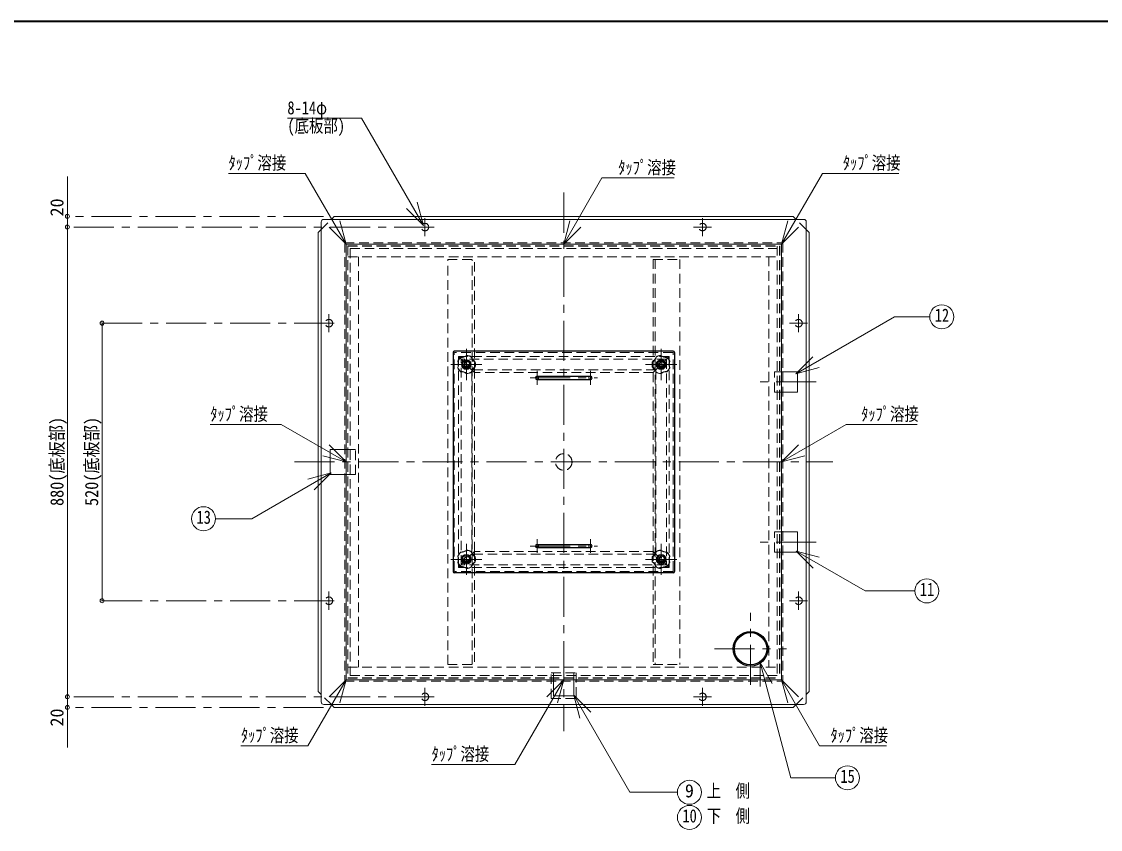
# Model space of a CAD drawing. Units: millimetres at full size, sheet at 1:15; details may follow other scales. Extents: x -3184 to 2891, y -2037 to 2178.
# Drawn here: x -1163 to 859, y 664 to 2178 of the extents above; entities that cross this region are included whole.
import ezdxf
from ezdxf.enums import TextEntityAlignment as Align

# ---------------------------------------------------------------- set-up
doc = ezdxf.new("R2010")
doc.units = ezdxf.units.MM
doc.header["$LTSCALE"] = 15
doc.header["$PDMODE"] = 32
doc.header["$PDSIZE"] = 7.5
doc.linetypes.add('CHAIN1', pattern=[8, 5, -1, 1, -1])
doc.linetypes.add('DASHED1', pattern=[1.8, 1.2, -0.6])
doc.layers.add('0-0', color=7, linetype='Continuous', lineweight=18)
doc.styles.add('ＭＳ ゴシック', font='')
doc.styles.get('ＭＳ ゴシック').set_extended_font_data('MS Gothic')

msp = doc.modelspace()

# ---------------------------------------------------------------- linework, layer by layer
at = {"layer": '0-0', "color": 1, "lineweight": 40}
msp.add_line((2890.8, 2177.87), (-3184.2, 2177.87), dxfattribs=at)
at = {"layer": '0-0'}
for p, q in [((-664.53, 1996.61), (-525.51, 1996.61)), ((-409.57, 1795.81), (-525.51, 1996.61)), ((-631.29, 1893.52), (-774.8, 1893.52)), ((-554.7, 1760.87), (-631.29, 1893.52)), ((-409.57, 1795.81), (-441.39, 1827.63)), ((-409.57, 1795.81), (-421.22, 1839.27)), ((-554.7, 1760.87), (-566.35, 1804.34)), ((-146.7, 1760.87), (-135.06, 1804.34)), ((261.3, 1760.87), (272.94, 1804.34)), ((-554.7, 1760.87), (-586.52, 1792.69)), ((-146.7, 1760.87), (-114.88, 1792.69)), ((261.3, 1760.87), (293.12, 1792.69)), ((-554.7, 1760.87), (261.3, 1760.87)), ((-554.7, 1760.87), (-554.7, 944.87)), ((261.3, 1760.87), (261.3, 944.87)), ((288.43, 1518.07), (473.36, 1624.84)), ((539.07, 1624.84), (473.36, 1624.84)), ((288.43, 1518.07), (320.25, 1549.89)), ((261.3, 1521.87), (291.3, 1521.87)), ((288.43, 1518.07), (331.9, 1529.72)), ((291.3, 1483.87), (291.3, 1521.87)), ((261.3, 1483.87), (291.3, 1483.87)), ((-675.98, 1422.89), (-809.04, 1422.89)), ((-554.7, 1352.87), (-675.98, 1422.89)), ((-554.7, 1352.87), (-586.52, 1384.69)), ((-554.7, 1376.37), (-584.7, 1376.37)), ((-584.7, 1376.37), (-584.7, 1329.37)), ((261.3, 1352.87), (293.12, 1384.69)), ((-554.7, 1352.87), (-598.17, 1364.52)), ((261.3, 1352.87), (304.76, 1364.52)), ((-582.63, 1332.16), (-626.09, 1320.51)), ((-582.63, 1332.16), (-614.45, 1300.34)), ((-554.7, 1329.37), (-584.7, 1329.37)), ((261.3, 1183.87), (291.3, 1183.87)), ((288.74, 1185.81), (332.2, 1174.17)), ((288.74, 1185.81), (417.96, 1111.21)), ((288.74, 1185.81), (320.56, 1153.99)), ((511.16, 1111.21), (417.96, 1111.21)), ((221.04, 977), (221.04, 932)), ((221.04, 977), (278.88, 761.13)), ((221.04, 977), (243.54, 938.03)), ((-554.7, 944.87), (-626.22, 820.99)), ((-554.7, 944.87), (-586.52, 913.05)), ((-554.7, 944.87), (-566.35, 901.4)), ((-554.7, 944.87), (261.3, 944.87)), ((-146.7, 944.87), (-178.52, 913.05)), ((-165.7, 944.87), (-165.7, 914.87)), ((-146.7, 944.87), (-158.35, 901.4)), ((-127.7, 944.87), (-127.7, 914.87)), ((261.3, 944.87), (272.94, 901.4)), ((261.3, 944.87), (332.82, 820.99)), ((261.3, 944.87), (293.12, 913.05)), ((-165.7, 914.87), (-127.7, 914.87)), ((-128.02, 916.15), (-116.37, 872.69)), ((-128.02, 916.15), (-96.2, 884.33)), ((-128.02, 916.15), (-22.79, 733.9)), ((-626.22, 820.99), (-751.52, 820.99)), ((332.82, 820.99), (458.12, 820.99)), ((362.36, 761.13), (278.88, 761.13)), ((66.28, 733.9), (-22.79, 733.9))]:
    msp.add_line(p, q, dxfattribs=at)
at = {"layer": '0-0', "color": 4, "lineweight": 9}
for p, q in [((-1076.7, 1792.87), (-1076.7, 1887.87)), ((-601.2, 1802.37), (-601.2, 903.37)), ((302.8, 1807.37), (-596.2, 1807.37)), ((-576.7, 1812.87), (-582.2, 1807.37)), ((-576.7, 1812.87), (283.3, 1812.87)), ((288.8, 1807.37), (283.3, 1812.87)), ((307.8, 1802.37), (307.8, 903.37)), ((-1076.7, 912.87), (-1076.7, 1792.87)), ((-601.2, 1788.37), (-606.7, 1782.87)), ((-606.7, 1782.87), (-606.7, 922.87)), ((313.3, 1782.87), (307.8, 1788.37)), ((313.3, 1782.87), (313.3, 922.87)), ((-1011.7, 1612.87), (-1011.7, 1092.87)), ((-1076.7, 912.87), (-1076.7, 817.87)), ((-606.7, 922.87), (-601.2, 917.37)), ((307.8, 917.37), (313.3, 922.87)), ((302.8, 898.37), (-596.2, 898.37)), ((-582.2, 898.37), (-576.7, 892.87)), ((283.3, 892.87), (-576.7, 892.87)), ((283.3, 892.87), (288.8, 898.37))]:
    msp.add_line(p, q, dxfattribs=at)
at = {"layer": '0-0', "color": 4, "linetype": 'CHAIN1', "lineweight": 9}
for p, q in [((-146.7, 1857.37), (-146.7, 848.37)), ((-596.7, 1812.87), (-1076.7, 1812.87)), ((-406.7, 1809.87), (-406.7, 1775.87)), ((113.3, 1809.87), (113.3, 1775.87)), ((-389.7, 1792.87), (-1076.7, 1792.87)), ((96.3, 1792.87), (130.3, 1792.87)), ((-586.7, 1595.87), (-586.7, 1629.87)), ((293.3, 1595.87), (293.3, 1629.87)), ((-1011.7, 1612.87), (-569.7, 1612.87)), ((310.3, 1612.87), (276.3, 1612.87)), ((-329.2, 1506.17), (-329.2, 1564.57)), ((35.8, 1506.17), (35.8, 1564.57)), ((-300, 1535.37), (-358.4, 1535.37)), ((-196.7, 1523.37), (-196.7, 1497.37)), ((-96.7, 1523.37), (-96.7, 1497.37)), ((6.6, 1535.37), (65, 1535.37)), ((-209.7, 1510.37), (-83.7, 1510.37)), ((326.3, 1502.87), (213.3, 1502.87)), ((-651.2, 1352.87), (357.8, 1352.87)), ((-329.2, 1199.57), (-329.2, 1141.17)), ((-209.7, 1195.37), (-83.7, 1195.37)), ((-196.7, 1182.37), (-196.7, 1208.37)), ((-96.7, 1182.37), (-96.7, 1208.37)), ((35.8, 1199.57), (35.8, 1141.17)), ((326.3, 1202.87), (213.3, 1202.87)), ((-300, 1170.37), (-358.4, 1170.37)), ((6.6, 1170.37), (65, 1170.37)), ((-1011.7, 1092.87), (-569.7, 1092.87)), ((-586.7, 1109.87), (-586.7, 1075.87)), ((310.3, 1092.87), (276.3, 1092.87)), ((293.3, 1109.87), (293.3, 1075.87)), ((203.3, 935.37), (203.3, 1070.37)), ((135.8, 1002.87), (270.8, 1002.87)), ((-389.7, 912.87), (-1076.7, 912.87)), ((-406.7, 895.87), (-406.7, 929.87)), ((96.3, 912.87), (130.3, 912.87)), ((113.3, 895.87), (113.3, 929.87)), ((-596.7, 892.87), (-1076.7, 892.87))]:
    msp.add_line(p, q, dxfattribs=at)
at = {"layer": '0-0', "color": 4, "linetype": 'DASHED1', "lineweight": 9}
for p, q in [((-601.2, 1788.37), (-582.2, 1807.37)), ((307.8, 1788.37), (288.8, 1807.37)), ((-557.2, 1763.37), (-557.2, 942.37)), ((-557.2, 1763.37), (263.8, 1763.37)), ((263.8, 1763.37), (263.8, 942.37)), ((-551.5, 1757.67), (-551.5, 948.07)), ((-551.5, 1757.67), (258.1, 1757.67)), ((-551.2, 1757.37), (-551.2, 948.37)), ((-551.2, 1757.37), (257.8, 1757.37)), ((-546.7, 1752.87), (-546.7, 952.87)), ((-546.7, 1752.87), (253.3, 1752.87)), ((253.3, 1757.37), (253.3, 952.87)), ((257.8, 1757.37), (257.8, 948.37)), ((258.1, 1757.67), (258.1, 948.07)), ((-551.2, 1737.37), (257.8, 1737.37)), ((-531.2, 1737.37), (-531.2, 968.37)), ((-364.2, 973.37), (-364.2, 1732.37)), ((-364.2, 1732.37), (-314.2, 1732.37)), ((-318.2, 973.37), (-318.2, 1732.37)), ((-314.2, 1520.37), (-314.2, 1732.37)), ((20.8, 1732.37), (70.8, 1732.37)), ((20.8, 1732.37), (20.8, 1520.37)), ((24.8, 1732.37), (24.8, 973.37)), ((70.8, 1732.37), (70.8, 973.37)), ((237.8, 1737.37), (237.8, 968.37)), ((-335.7, 1539.04), (-335.7, 1531.7)), ((-329.28, 1542.83), (-335.63, 1539.17)), ((-322.78, 1539.17), (-329.13, 1542.83)), ((-322.7, 1531.7), (-322.7, 1539.04)), ((29.3, 1531.7), (29.3, 1539.04)), ((29.37, 1539.17), (35.72, 1542.83)), ((35.87, 1542.83), (42.22, 1539.17)), ((42.3, 1539.04), (42.3, 1531.7)), ((-335.63, 1531.57), (-329.28, 1527.91)), ((-322.78, 1531.57), (-329.13, 1527.91)), ((29.37, 1531.57), (35.72, 1527.91)), ((42.22, 1531.57), (35.87, 1527.91)), ((248.3, 1483.87), (248.3, 1521.87)), ((261.3, 1521.87), (248.3, 1521.87)), ((261.3, 1483.87), (248.3, 1483.87)), ((-536.7, 1376.37), (-554.7, 1376.37)), ((-536.7, 1329.37), (-536.7, 1376.37)), ((-536.7, 1329.37), (-554.7, 1329.37)), ((261.3, 1221.87), (248.3, 1221.87)), ((248.3, 1183.87), (248.3, 1221.87)), ((-335.7, 1166.7), (-335.7, 1174.04)), ((-335.63, 1174.17), (-329.28, 1177.83)), ((-322.78, 1174.17), (-329.13, 1177.83)), ((-322.7, 1174.04), (-322.7, 1166.7)), ((-314.2, 1185.37), (-314.2, 973.37)), ((29.3, 1174.04), (29.3, 1166.7)), ((29.37, 1174.17), (35.72, 1177.83)), ((42.22, 1174.17), (35.87, 1177.83)), ((42.3, 1166.7), (42.3, 1174.04)), ((261.3, 1183.87), (248.3, 1183.87)), ((-329.28, 1162.91), (-335.63, 1166.57)), ((-322.78, 1166.57), (-329.13, 1162.91)), ((29.37, 1166.57), (35.72, 1162.91)), ((35.87, 1162.91), (42.22, 1166.57)), ((-364.2, 973.37), (-314.2, 973.37)), ((-551.2, 968.37), (257.8, 968.37)), ((-546.7, 952.87), (253.3, 952.87)), ((-170.2, 909.87), (-170.2, 957.87)), ((-170.2, 957.87), (-123.2, 957.87)), ((-165.7, 944.87), (-165.7, 957.87)), ((-127.7, 944.87), (-127.7, 957.87)), ((-123.2, 957.87), (-123.2, 909.87)), ((-557.2, 942.37), (263.8, 942.37)), ((-551.5, 948.07), (258.1, 948.07)), ((-551.2, 948.37), (257.8, 948.37)), ((-582.2, 898.37), (-601.2, 917.37)), ((-170.2, 909.87), (-123.2, 909.87)), ((288.8, 898.37), (307.8, 917.37))]:
    msp.add_line(p, q, dxfattribs=at)
at = {"layer": '0-0', "color": 5, "lineweight": 25}
for p, q in [((-354.2, 1558.07), (-354.2, 1147.67)), ((58.5, 1560.37), (-351.9, 1560.37)), ((60.8, 1558.07), (60.8, 1147.67)), ((-196.7, 1513.37), (-96.7, 1513.37)), ((-196.7, 1507.37), (-96.7, 1507.37)), ((-196.7, 1198.37), (-96.7, 1198.37)), ((-196.7, 1192.37), (-96.7, 1192.37)), ((58.5, 1145.37), (-351.9, 1145.37))]:
    msp.add_line(p, q, dxfattribs=at)
at = {"layer": '0-0', "linetype": 'DASHED1'}
for p, q in [((-351.9, 1148.82), (-351.9, 1556.92)), ((57.35, 1558.07), (-350.75, 1558.07)), ((58.5, 1148.82), (58.5, 1556.92)), ((-344.2, 1550.37), (-344.2, 1155.37)), ((-339.2, 1160.37), (-339.2, 1545.37)), ((45.8, 1545.37), (-339.2, 1545.37)), ((50.8, 1550.37), (20.8, 1520.37)), ((45.8, 1545.37), (45.8, 1160.37)), ((50.8, 1155.37), (50.8, 1550.37)), ((25.8, 1525.37), (-319.2, 1525.37)), ((-314.2, 1185.37), (-314.2, 1520.37)), ((20.8, 1520.37), (-314.2, 1520.37)), ((20.8, 1520.37), (20.8, 1185.37)), ((25.8, 1525.37), (25.8, 1180.37)), ((-344.2, 1155.37), (-314.2, 1185.37)), ((20.8, 1185.37), (-314.2, 1185.37)), ((20.8, 1185.37), (50.8, 1155.37)), ((50.8, 1155.37), (-344.2, 1155.37)), ((45.8, 1160.37), (-339.2, 1160.37)), ((57.35, 1147.67), (-350.75, 1147.67))]:
    msp.add_line(p, q, dxfattribs=at)
at = {"layer": '0-0'}
for points in [[(-146.7, 1760.87), (-75.11, 1884.88), (60.46, 1884.88)], [(261.3, 1760.87), (337.88, 1893.52), (481.39, 1893.52)], [(261.3, 1352.87), (382.58, 1422.89), (515.64, 1422.89)], [(-582.63, 1332.16), (-731.02, 1246.48), (-799.14, 1246.48)], [(261.3, 1221.87), (291.3, 1221.87), (291.3, 1183.87)], [(-146.7, 944.87), (-238.45, 785.96), (-394.25, 785.96)]]:
    msp.add_lwpolyline(points, dxfattribs=at)
at = {"layer": '0-0', "linetype": 'DASHED1'}
for points in [[(50.8, 1550.37), (-344.2, 1550.37), (-314.2, 1520.37)], [(25.8, 1180.37), (-319.2, 1180.37), (-319.2, 1525.37)]]:
    msp.add_lwpolyline(points, dxfattribs=at)
at = {"layer": '0-0', "color": 4, "linetype": 'DASHED1', "lineweight": 9}
msp.add_lwpolyline([(20.8, 1185.37), (20.8, 973.37), (70.8, 973.37)], dxfattribs=at)
for centre, radius in [((-406.7, 1792.87), 7), ((113.3, 1792.87), 7), ((-586.7, 1612.87), 7), ((293.3, 1612.87), 7), ((-329.2, 1535.37), 6.25), ((-329.2, 1535.37), 4.25), ((-329.2, 1535.37), 4), ((-329.2, 1535.37), 3.5), ((35.8, 1535.37), 6.25), ((35.8, 1535.37), 4.25), ((35.8, 1535.37), 4), ((35.8, 1535.37), 3.5), ((-146.7, 1352.87), 15.5), ((-329.2, 1170.37), 6.25), ((-329.2, 1170.37), 4.25), ((-329.2, 1170.37), 4), ((-329.2, 1170.37), 3.5), ((35.8, 1170.37), 6.25), ((35.8, 1170.37), 4.25), ((35.8, 1170.37), 4), ((35.8, 1170.37), 3.5), ((-586.7, 1092.87), 7), ((293.3, 1092.87), 7), ((-406.7, 912.87), 7), ((113.3, 912.87), 7)]:
    msp.add_circle(centre, radius, dxfattribs=at)
at = {"layer": '0-0'}
for centre, radius in [((561.57, 1624.84), 22.5), ((-329.2, 1535.37), 8.4), ((35.8, 1535.37), 8.4), ((-821.64, 1246.48), 22.5), ((-329.2, 1170.37), 8.4), ((35.8, 1170.37), 8.4), ((533.66, 1111.21), 22.5), ((384.86, 761.13), 22.5), ((88.78, 733.9), 22.5), ((88.78, 686.9), 22.5)]:
    msp.add_circle(centre, radius, dxfattribs=at)
at = {"layer": '0-0', "color": 4, "lineweight": 9}
for centre in [(-329.2, 1535.37), (35.8, 1535.37), (-329.2, 1170.37), (35.8, 1170.37)]:
    msp.add_circle(centre, 9.2, dxfattribs=at)
at = {"layer": '0-0', "color": 5, "lineweight": 25}
for radius in [32.5, 30.25]:
    msp.add_circle((203.3, 1002.87), radius, dxfattribs=at)
at = {"layer": '0-0', "color": 4, "lineweight": 9}
for centre, start, end in [((-596.2, 1802.37), 90, 180), ((302.8, 1802.37), 0, 90), ((-596.2, 903.37), 180, 270), ((302.8, 903.37), 270, 0)]:
    msp.add_arc(centre, 5, start, end, dxfattribs=at)
at = {"layer": '0-0', "color": 5, "lineweight": 25}
for centre, radius, start, end in [((-351.9, 1558.07), 2.3, 90, 180), ((58.5, 1558.07), 2.3, 0, 90), ((-196.7, 1510.37), 3, 90, 270), ((-96.7, 1510.37), 3, 270, 90), ((-196.7, 1195.37), 3, 90, 270), ((-96.7, 1195.37), 3, 270, 90), ((-351.9, 1147.67), 2.3, 180, 270), ((58.5, 1147.67), 2.3, 270, 0)]:
    msp.add_arc(centre, radius, start, end, dxfattribs=at)
at = {"layer": '0-0', "linetype": 'DASHED1'}
for centre, radius, start, end in [((-350.75, 1556.92), 1.15, 90, 180), ((57.35, 1556.92), 1.15, 0, 90), ((-196.7, 1510.37), 3, 270, 90), ((-96.7, 1510.37), 3, 90, 270), ((-196.7, 1195.37), 3, 270, 90), ((-96.7, 1195.37), 3, 90, 270), ((-350.75, 1148.82), 1.15, 180, 270), ((57.35, 1148.82), 1.15, 270, 0)]:
    msp.add_arc(centre, radius, start, end, dxfattribs=at)
at = {"layer": '0-0'}
for centre, radius, start, end in [((-368.46, 1535.37), 23.91, 345.41115, 14.58885), ((-329.2, 1535.37), 17.2, 128.5, 159.5), ((-329.2, 1535.37), 16.8, 128.5, 159.5), ((-358.81, 1535.37), 15.06, 337.0119, 22.9881), ((-341.33, 1572.7), 23.91, 273.41115, 302.58885), ((-338.35, 1563.53), 15.06, 265.0119, 310.9881), ((-329.2, 1535.37), 16.8, 56.5, 87.5), ((-329.2, 1535.37), 17.2, 56.5, 87.5), ((-305.25, 1552.77), 15.06, 193.0119, 238.9881), ((-297.44, 1558.44), 23.91, 201.41115, 230.58885), ((-329.2, 1535.37), 16.8, 344.5, 15.5), ((-329.2, 1535.37), 17.2, 344.5, 15.5), ((35.8, 1535.37), 17.2, 164.5, 195.5), ((35.8, 1535.37), 16.8, 164.5, 195.5), ((4.04, 1558.44), 23.91, 309.41115, 338.58885), ((11.85, 1552.77), 15.06, 301.0119, 346.9881), ((35.8, 1535.37), 17.2, 92.5, 123.5), ((35.8, 1535.37), 16.8, 92.5, 123.5), ((47.93, 1572.7), 23.91, 237.41115, 266.58885), ((44.95, 1563.53), 15.06, 229.0119, 274.9881), ((35.8, 1535.37), 16.8, 20.5, 51.5), ((35.8, 1535.37), 17.2, 20.5, 51.5), ((65.4, 1535.37), 15.06, 157.0119, 202.9881), ((75.05, 1535.37), 23.91, 165.41115, 194.58885), ((-329.2, 1535.37), 17.2, 200.5, 231.5), ((-329.2, 1535.37), 16.8, 200.5, 231.5), ((-341.33, 1498.04), 23.91, 57.41115, 86.58885), ((-338.35, 1507.21), 15.06, 49.0119, 94.9881), ((-329.2, 1535.37), 16.8, 272.5, 303.5), ((-329.2, 1535.37), 17.2, 272.5, 303.5), ((-305.25, 1517.97), 15.06, 121.0119, 166.9881), ((-297.44, 1512.3), 23.91, 129.41115, 158.58885), ((4.04, 1512.3), 23.91, 21.41115, 50.58885), ((11.85, 1517.97), 15.06, 13.0119, 58.9881), ((35.8, 1535.37), 17.2, 236.5, 267.5), ((35.8, 1535.37), 16.8, 236.5, 267.5), ((47.93, 1498.04), 23.91, 93.41115, 122.58885), ((44.95, 1507.21), 15.06, 85.0119, 130.9881), ((35.8, 1535.37), 16.8, 308.5, 339.5), ((35.8, 1535.37), 17.2, 308.5, 339.5), ((-368.46, 1170.37), 23.91, 345.41115, 14.58885), ((-329.2, 1170.37), 17.2, 128.5, 159.5), ((-329.2, 1170.37), 16.8, 128.5, 159.5), ((-358.81, 1170.37), 15.06, 337.0119, 22.9881), ((-341.33, 1207.7), 23.91, 273.41115, 302.58885), ((-338.35, 1198.53), 15.06, 265.0119, 310.9881), ((-329.2, 1170.37), 16.8, 56.5, 87.5), ((-329.2, 1170.37), 17.2, 56.5, 87.5), ((-305.25, 1187.77), 15.06, 193.0119, 238.9881), ((-297.44, 1193.44), 23.91, 201.41115, 230.58885), ((-329.2, 1170.37), 16.8, 344.5, 15.5), ((-329.2, 1170.37), 17.2, 344.5, 15.5), ((35.8, 1170.37), 17.2, 164.5, 195.5), ((35.8, 1170.37), 16.8, 164.5, 195.5), ((4.04, 1193.44), 23.91, 309.41115, 338.58885), ((11.85, 1187.77), 15.06, 301.0119, 346.9881), ((35.8, 1170.37), 17.2, 92.5, 123.5), ((35.8, 1170.37), 16.8, 92.5, 123.5), ((47.93, 1207.7), 23.91, 237.41115, 266.58885), ((44.95, 1198.53), 15.06, 229.0119, 274.9881), ((35.8, 1170.37), 16.8, 20.5, 51.5), ((35.8, 1170.37), 17.2, 20.5, 51.5), ((65.4, 1170.37), 15.06, 157.0119, 202.9881), ((75.05, 1170.37), 23.91, 165.41115, 194.58885), ((-329.2, 1170.37), 17.2, 200.5, 231.5), ((-329.2, 1170.37), 16.8, 200.5, 231.5), ((-341.33, 1133.04), 23.91, 57.41115, 86.58885), ((-338.35, 1142.21), 15.06, 49.0119, 94.9881), ((-329.2, 1170.37), 16.8, 272.5, 303.5), ((-329.2, 1170.37), 17.2, 272.5, 303.5), ((-305.25, 1152.97), 15.06, 121.0119, 166.9881), ((-297.44, 1147.3), 23.91, 129.41115, 158.58885), ((4.04, 1147.3), 23.91, 21.41115, 50.58885), ((11.85, 1152.97), 15.06, 13.0119, 58.9881), ((35.8, 1170.37), 17.2, 236.5, 267.5), ((35.8, 1170.37), 16.8, 236.5, 267.5), ((47.93, 1133.04), 23.91, 93.41115, 122.58885), ((44.95, 1142.21), 15.06, 85.0119, 130.9881), ((35.8, 1170.37), 16.8, 308.5, 339.5), ((35.8, 1170.37), 17.2, 308.5, 339.5)]:
    msp.add_arc(centre, radius, start, end, dxfattribs=at)
at = {"layer": '0-0', "color": 4, "linetype": 'DASHED1', "lineweight": 9}
for centre, start, end in [((-335.55, 1539.04), 120, 180), ((-322.85, 1539.04), 0, 60), ((29.45, 1539.04), 120, 180), ((42.15, 1539.04), 0, 60), ((-335.55, 1531.7), 180, 240), ((-329.2, 1528.04), 240, 300), ((-322.85, 1531.7), 300, 0), ((29.45, 1531.7), 180, 240), ((35.8, 1528.04), 240, 300), ((42.15, 1531.7), 300, 0), ((-335.55, 1174.04), 120, 180), ((-329.2, 1177.7), 60, 120), ((-322.85, 1174.04), 0, 60), ((29.45, 1174.04), 120, 180), ((35.8, 1177.7), 60, 120), ((42.15, 1174.04), 0, 60), ((-335.55, 1166.7), 180, 240), ((-322.85, 1166.7), 300, 0), ((29.45, 1166.7), 180, 240), ((42.15, 1166.7), 300, 360)]:
    msp.add_arc(centre, 0.15, start, end, dxfattribs=at)
at = {"layer": '0-0', "color": 1}
for p in [(-1076.7, 1812.87), (-1076.7, 1792.87), (-1011.7, 1612.87), (-1011.7, 1092.87), (-1076.7, 912.87), (-1076.7, 892.87)]:
    msp.add_point(p, dxfattribs=at)

# ---------------------------------------------------------------- texts
at = {"layer": '0-0', "style": 'ＭＳ ゴシック', "width": 0.8}
for s, p in [('8-14φ', (-664.53, 1996.61)), ('(底板部)', (-664.53, 1962.86)), ('ﾀｯﾌﾟ溶接', (-774.8, 1893.52)), ('ﾀｯﾌﾟ溶接', (-44.54, 1884.88)), ('ﾀｯﾌﾟ溶接', (376.39, 1893.52)), ('12', (548.45, 1607.96)), ('ﾀｯﾌﾟ溶接', (-809.04, 1422.89)), ('ﾀｯﾌﾟ溶接', (410.64, 1422.89)), ('13', (-834.77, 1229.61)), ('11', (520.53, 1094.33)), ('ﾀｯﾌﾟ溶接', (-751.52, 820.99)), ('ﾀｯﾌﾟ溶接', (353.12, 820.99)), ('ﾀｯﾌﾟ溶接', (-394.25, 785.96)), ('15', (371.74, 744.25)), ('上\u3000側', (121.28, 717.02)), ('10', (75.66, 670.02)), ('下\u3000側', (121.28, 670.02))]:
    msp.add_text(s, height=24.74, dxfattribs=at).set_placement(p, align=Align.BOTTOM_LEFT)
at = {"layer": '0-0', "style": 'ＭＳ ゴシック'}
for p in [(-1076.7, 1812.87), (-1076.7, 857.24)]:
    msp.add_text('20', height=24.74, rotation=90, dxfattribs=at).set_placement(p, align=Align.BOTTOM_LEFT)
at = {"layer": '0-0', "style": 'ＭＳ ゴシック', "width": 0.9}
for s, p in [('880(底板部)', (-1076.7, 1270.37)), ('520(底板部)', (-1011.7, 1270.37))]:
    msp.add_text(s, height=24.74, rotation=90, dxfattribs=at).set_placement(p, align=Align.BOTTOM_LEFT)
at = {"layer": '0-0', "style": 'ＭＳ ゴシック'}
msp.add_text('9', height=24.74, dxfattribs=at).set_placement((80.34, 717.02), align=Align.BOTTOM_LEFT)

doc.saveas('drawing.dxf')
